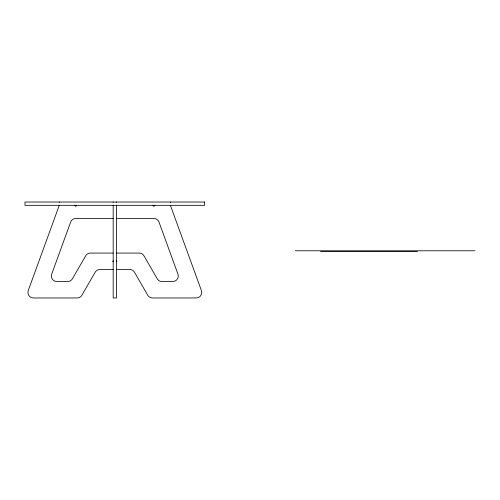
<?xml version="1.0" encoding="UTF-8"?>
<svg xmlns="http://www.w3.org/2000/svg" width="500" height="500" viewBox="0 0 500 500"><rect width="100%" height="100%" fill="white"/><g stroke="black" fill="none" stroke-linecap="round" stroke-linejoin="round"><path stroke-width="0.75" d="M59.269 205.319L28.225 290.613A5.475 5.475 0 0 0 33.369 297.969L77.156 297.969A5.475 5.475 0 0 0 81.9 295.225L95.169 272.244A5.475 5.475 0 0 1 99.913 269.506L113.181 269.506M113.181 260.844L112.737 261.306L113.231 261.731M113.181 218.469L75.806 218.469A5.475 5.475 0 0 0 70.656 222.069L51.688 274.181A5.475 5.475 0 0 0 56.837 281.531L67.669 281.531A5.475 5.475 0 0 0 72.412 278.794L85.681 255.812A5.475 5.475 0 0 1 90.425 253.075L113.181 253.075M116.469 218.469L153.85 218.469A5.475 5.475 0 0 1 158.994 222.069L177.963 274.181A5.475 5.475 0 0 1 172.819 281.531L161.981 281.531A5.475 5.475 0 0 1 157.238 278.794L143.969 255.812A5.475 5.475 0 0 0 139.225 253.075L116.469 253.075M295.344 250.787L475 250.787M320.544 251.644L417.494 251.644M116.263 269.506L129.738 269.506A5.475 5.475 0 0 1 134.481 272.244L147.75 295.225A5.475 5.475 0 0 0 152.494 297.969L196.281 297.969A5.475 5.475 0 0 0 201.431 290.613L170.387 205.319M116.469 260.844L116.906 261.375L116.244 261.675M170.387 202.031L170.387 202.444M116.469 202.031L116.469 202.444M116.469 205.238L116.469 297.969L113.181 297.969L113.181 205.238M113.181 202.031L113.181 202.444M59.269 202.031L59.269 202.444M76.556 205.325A0.856 0.856 0 0 1 75.656 206.181A0.856 0.856 0 0 1 74.85 205.238M154.806 205.238A0.856 0.856 0 0 1 154 206.181A0.856 0.856 0 0 1 153.1 205.325M204.656 202.031L25 202.031L25 205.319L204.656 205.319L204.656 202.031"/></g></svg>
